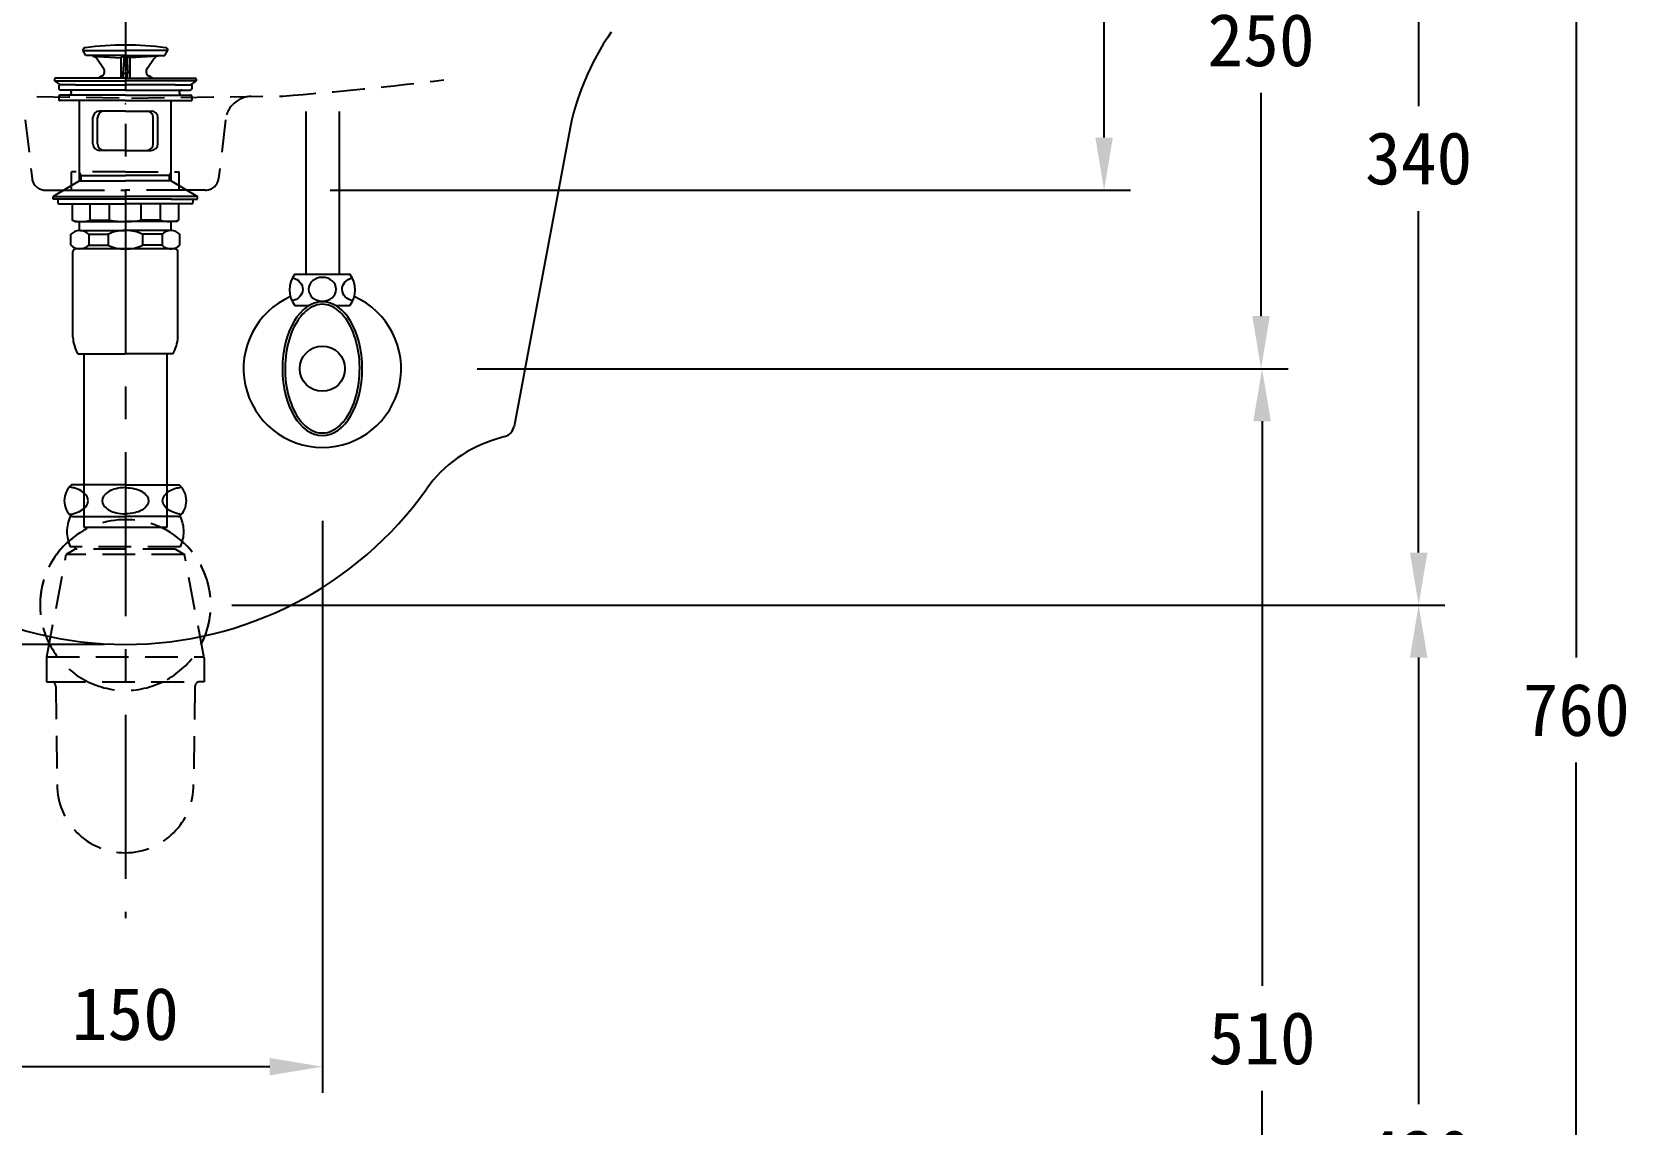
# Model space of a CAD drawing. Extents: x 0 to 3100, y 0 to 2100.
# Drawn here: x 1110 to 1720, y 461 to 877 of the extents above; entities that cross this region are included whole.
import ezdxf

# ---------------------------------------------------------------- set-up
doc = ezdxf.new("R2010")
doc.units = 0
doc.header["$LTSCALE"] = 50
doc.header["$MEASUREMENT"] = 0
doc.linetypes.add('CENTER', pattern=[2, 1.25, -0.25, 0.25, -0.25])
doc.linetypes.add('HIDDEN', pattern=[0.375, 0.25, -0.125])
doc.layers.get('0').update_dxf_attribs({"linetype": 'CONTINUOUS'})
doc.layers.get('DEFPOINTS').update_dxf_attribs({"linetype": 'CONTINUOUS'})
for name, color, linetype in [('1', 2, 'CENTER'), ('2', 2, 'HIDDEN'), ('3', 3, 'CONTINUOUS'), ('4', 4, 'CONTINUOUS'), ('6', 6, 'CONTINUOUS'), ('7', 7, 'CONTINUOUS')]:
    doc.layers.add(name, color=color, linetype=linetype)
doc.dimstyles.get("Standard").update_dxf_attribs({"dimtxt": 2.5, "dimasz": 2, "dimexe": 2, "dimexo": 1, "dimgap": 1.5, "dimtad": 1, "dimdec": 0, "dimlfac": 10, "dimrnd": 0.5, "dimzin": 0, "dimdsep": 46, "dimtxsty": 'Standard', "dimcen": 0, "dimclrt": 2, "dimadec": 0, "dimazin": 0, "dimtfac": 1, "dimtdec": 0, "dimtmove": 0, "dimatfit": 3, "dimfxl": 0, "dimtolj": 1, "dimtzin": 0, "dimarcsym": 0})

# ---------------------------------------------------------------- blocks, each defined once
blk = doc.blocks.new('*D40')
at = {"layer": '3', "color": 3, "lineweight": -2}
for p, q in [((1070.38, 691.34), (1070.38, 473.45)), ((1220.38, 691.34), (1220.38, 473.45)), ((1200.38, 483.45), (1090.38, 483.45))]:
    blk.add_line(p, q, dxfattribs=at)
at = {"layer": '3', "color": 3}
for points in [[(1090.38, 486.78), (1090.38, 480.12), (1070.38, 483.45)], [(1200.38, 486.78), (1200.38, 480.12), (1220.38, 483.45)]]:
    blk.add_solid(points, dxfattribs=at)
at = {"layer": 'DEFPOINTS', "color": 0}
for p in [(1070.38, 699.34), (1220.38, 699.34), (1070.38, 483.45)]:
    blk.add_point(p, dxfattribs=at)
at = {"layer": '3', "color": 2, "insert": (1145.38, 503.45), "char_height": 20, "attachment_point": 5}
blk.add_mtext('\\A1;150', dxfattribs=at)
blk = doc.blocks.new('*D41')
at = {"color": 3, "lineweight": -2}
for p, q in [((1185.88, 659.21), (1647.76, 659.21)), ((1637.76, 639.21), (1637.76, 469.21)), ((1637.76, 259.21), (1637.76, 429.21)), ((1453.38, 239.21), (1647.76, 239.21))]:
    blk.add_line(p, q, dxfattribs=at)
at = {"color": 3}
for points in [[(1634.43, 639.21), (1641.1, 639.21), (1637.76, 659.21)], [(1634.43, 259.21), (1641.1, 259.21), (1637.76, 239.21)]]:
    blk.add_solid(points, dxfattribs=at)
at = {"layer": 'DEFPOINTS', "color": 0}
for p in [(1177.88, 659.21), (1445.38, 239.21), (1637.76, 239.21)]:
    blk.add_point(p, dxfattribs=at)
at = {"color": 2, "insert": (1637.76, 449.21), "char_height": 20, "attachment_point": 5}
blk.add_mtext('\\A1;420', dxfattribs=at)
blk = doc.blocks.new('*D42')
at = {"color": 3, "lineweight": -2}
for p, q in [((1458, 999.21), (1707.76, 999.21)), ((1697.76, 979.21), (1697.76, 639.21)), ((1697.76, 259.21), (1697.76, 599.21)), ((1665.76, 239.21), (1707.76, 239.21))]:
    blk.add_line(p, q, dxfattribs=at)
at = {"color": 3}
for points in [[(1694.43, 979.21), (1701.1, 979.21), (1697.76, 999.21)], [(1694.43, 259.21), (1701.1, 259.21), (1697.76, 239.21)]]:
    blk.add_solid(points, dxfattribs=at)
at = {"layer": 'DEFPOINTS', "color": 0}
for p in [(1450, 999.21), (1657.76, 239.21), (1697.76, 239.21)]:
    blk.add_point(p, dxfattribs=at)
at = {"color": 2, "insert": (1697.76, 619.21), "char_height": 20, "attachment_point": 5}
blk.add_mtext('\\A1;760', dxfattribs=at)
blk = doc.blocks.new('*D43')
at = {"color": 3, "lineweight": -2}
for p, q in [((1418.95, 999.21), (1528, 999.21)), ((1518, 979.21), (1518, 928.21)), ((1518, 837.21), (1518, 888.21)), ((1223.38, 817.21), (1528, 817.21))]:
    blk.add_line(p, q, dxfattribs=at)
at = {"color": 3}
for points in [[(1514.66, 979.21), (1521.33, 979.21), (1518, 999.21)], [(1514.66, 837.21), (1521.33, 837.21), (1518, 817.21)]]:
    blk.add_solid(points, dxfattribs=at)
at = {"layer": 'DEFPOINTS', "color": 0}
for p in [(1410.95, 999.21), (1215.38, 817.21), (1518, 817.21)]:
    blk.add_point(p, dxfattribs=at)
at = {"color": 2, "insert": (1518, 908.21), "char_height": 20, "attachment_point": 5}
blk.add_mtext('\\A1;180', dxfattribs=at)
blk = doc.blocks.new('*D44')
at = {"color": 3, "lineweight": -2}
for p, q in [((1418.95, 999.21), (1587.76, 999.21)), ((1577.76, 979.21), (1577.76, 894.21)), ((1577.76, 769.21), (1577.76, 854.21)), ((1279.38, 749.21), (1587.76, 749.21))]:
    blk.add_line(p, q, dxfattribs=at)
at = {"color": 3}
for points in [[(1574.43, 979.21), (1581.1, 979.21), (1577.76, 999.21)], [(1574.43, 769.21), (1581.1, 769.21), (1577.76, 749.21)]]:
    blk.add_solid(points, dxfattribs=at)
at = {"layer": 'DEFPOINTS', "color": 0}
for p in [(1410.95, 999.21), (1271.38, 749.21), (1577.76, 749.21)]:
    blk.add_point(p, dxfattribs=at)
at = {"color": 2, "insert": (1577.76, 874.21), "char_height": 20, "attachment_point": 5}
blk.add_mtext('\\A1;250', dxfattribs=at)
blk = doc.blocks.new('*D45')
at = {"color": 3, "lineweight": -2}
for p, q in [((1468, 999.21), (1647.76, 999.21)), ((1637.76, 979.21), (1637.76, 849.21)), ((1637.76, 679.21), (1637.76, 809.21)), ((1185.88, 659.21), (1647.76, 659.21))]:
    blk.add_line(p, q, dxfattribs=at)
at = {"color": 3}
for points in [[(1634.43, 979.21), (1641.1, 979.21), (1637.76, 999.21)], [(1634.43, 679.21), (1641.1, 679.21), (1637.76, 659.21)]]:
    blk.add_solid(points, dxfattribs=at)
at = {"layer": 'DEFPOINTS', "color": 0}
for p in [(1460, 999.21), (1177.88, 659.21), (1637.76, 659.21)]:
    blk.add_point(p, dxfattribs=at)
at = {"color": 2, "insert": (1637.76, 829.21), "char_height": 20, "attachment_point": 5}
blk.add_mtext('\\A1;340', dxfattribs=at)
blk = doc.blocks.new('*D46')
at = {"color": 3, "lineweight": -2}
for p, q in [((992.38, 999.21), (718, 999.21)), ((728, 979.21), (728, 841.71)), ((728, 664.21), (728, 801.71)), ((1137.38, 644.21), (718, 644.21))]:
    blk.add_line(p, q, dxfattribs=at)
at = {"color": 3}
for points in [[(724.67, 979.21), (731.33, 979.21), (728, 999.21)], [(724.67, 664.21), (731.33, 664.21), (728, 644.21)]]:
    blk.add_solid(points, dxfattribs=at)
at = {"layer": 'DEFPOINTS', "color": 0}
for p in [(1000.38, 999.21), (728, 644.21), (1145.38, 644.21)]:
    blk.add_point(p, dxfattribs=at)
at = {"color": 2, "insert": (728, 821.71), "char_height": 20, "attachment_point": 5}
blk.add_mtext('\\A1;355', dxfattribs=at)
blk = doc.blocks.new('*D55')
at = {"color": 3, "lineweight": -2}
for p, q in [((1279.38, 749.21), (1588.14, 749.21)), ((1578.14, 729.21), (1578.14, 514.21)), ((1578.14, 259.21), (1578.14, 474.21)), ((1322.57, 239.21), (1588.14, 239.21))]:
    blk.add_line(p, q, dxfattribs=at)
at = {"color": 3}
for points in [[(1574.8, 729.21), (1581.47, 729.21), (1578.14, 749.21)], [(1574.8, 259.21), (1581.47, 259.21), (1578.14, 239.21)]]:
    blk.add_solid(points, dxfattribs=at)
at = {"layer": 'DEFPOINTS', "color": 0}
for p in [(1271.38, 749.21), (1314.57, 239.21), (1578.14, 239.21)]:
    blk.add_point(p, dxfattribs=at)
at = {"color": 2, "insert": (1578.14, 494.21), "char_height": 20, "attachment_point": 5}
blk.add_mtext('\\A1;510', dxfattribs=at)

msp = doc.modelspace()

# ---------------------------------------------------------------- linework, layer by layer
for p, q in [((1314.29823, 838.9013), (1299.95707, 762.4271)), ((1299.95707, 762.4271), (1293.3545, 727.21892)), ((1289.85968, 723.34624), (1286.59916, 722.38085))]:
    msp.add_line(p, q)
at = {"color": 4, "linetype": 'HIDDEN'}
for p, q in [((1115.47574, 639.52287), (1122.88081, 678.52287)), ((1126.28081, 680.52287), (1122.88081, 678.52287)), ((1167.88081, 678.52287), (1122.88081, 678.52287)), ((1166.38081, 681.42594), (1124.38081, 681.42594)), ((1126.28081, 680.52287), (1126.28081, 681.42594)), ((1164.48081, 680.52287), (1126.28081, 680.52287)), ((1164.48081, 680.52287), (1167.88081, 678.52287)), ((1175.38081, 639.02287), (1167.88081, 678.52287)), ((1115.38081, 639.52287), (1115.38081, 630.02287)), ((1115.38081, 639.52287), (1175.28587, 639.52287)), ((1175.38081, 639.02287), (1175.38081, 630.02287)), ((1115.38081, 630.02287), (1117.75259, 630.02287)), ((1117.75259, 630.02287), (1173.38081, 630.02287)), ((1175.38081, 630.02287), (1173.38081, 630.02287)), ((1118.88081, 628.22287), (1119.38081, 590.92594)), ((1171.88081, 628.08637), (1171.38081, 590.92594))]:
    msp.add_line(p, q, dxfattribs=at)
for centre, radius, start, end in [((1412.58493, 820.46965), 100, 145.32065603, 169.37871823), ((1288.44017, 728.14051), 5, 286.49322591, 349.37871823), ((1300.79426, 674.43819), 50, 106.49322591, 144.60532854), ((1145.38081, 784.86303), 140.64886, 215.39467146, 270), ((1145.38081, 784.86303), 140.64886, 270, 324.60532854)]:
    msp.add_arc(centre, radius, start, end)
for centre, radius, start, end in [((1136.98081, 687.17594), 13.85, 155.47045254, 204.52954746), ((1153.78081, 687.17594), 13.85, 335.47045254, 24.52954746), ((1116.88081, 628.22287), 2, 0, 64.15806724), ((1173.88081, 628.08637), 2, 104.47751219, 180), ((1145.38081, 590.92594), 26, 180, 0)]:
    msp.add_arc(centre, radius, start, end, dxfattribs=at)
at = {"layer": '1', "color": 1}
msp.add_line((1145.38081, 1017.46417), (1145.38081, 540), dxfattribs=at)
at = {"layer": '2'}
for p, q in [((1142.9831, 852.23037), (1085.37169, 853.0091)), ((1147.77852, 852.23037), (1205.38992, 853.0091)), ((1107.24472, 844.00925), (1109.86364, 821.63294)), ((1183.51689, 844.00925), (1180.89798, 821.63294)), ((1145.38081, 824.21417), (1124.88081, 824.21417)), ((1124.88081, 817.21417), (1124.88081, 824.21417)), ((1145.38081, 824.21417), (1165.88081, 824.21417)), ((1165.88081, 817.21417), (1165.88081, 824.21417)), ((1114.82974, 817.21417), (1124.88081, 817.21417)), ((1124.88081, 817.21417), (1145.38081, 817.21417)), ((1165.88081, 817.21417), (1145.38081, 817.21417)), ((1175.93188, 817.21417), (1165.88081, 817.21417))]:
    msp.add_line(p, q, dxfattribs=at)
for centre, radius, start, end in [((1092.72479, 2281.45632), 1432.88342, 274.50972267, 276.97194507), ((1193.4491, 842.84679), 10, 90.77441771, 173.32449695), ((1114.82974, 822.21417), 5, 186.67550305, 270), ((1175.93188, 822.21417), 5, 270, 353.32449695)]:
    msp.add_arc(centre, radius, start, end, dxfattribs=at)
at = {"layer": '3'}
for p, q in [((1130.38081, 868.40858), (1129.14949, 870.54129)), ((1129.26603, 870.33943), (1145.38081, 870.33943)), ((1145.38081, 868.40858), (1130.38081, 868.40858)), ((1132.89608, 868.22428), (1143.63081, 867.52291)), ((1137.10615, 863.52928), (1134.38794, 867.38225)), ((1145.38081, 868.40858), (1143.63081, 867.52291)), ((1143.63081, 867.52291), (1143.63081, 859.80858)), ((1144.86313, 868.14658), (1144.43081, 861.7387)), ((1161.49559, 870.33943), (1145.38081, 870.33943)), ((1145.38081, 868.40858), (1160.38081, 868.40858)), ((1145.38081, 868.40858), (1147.13081, 867.52291)), ((1145.89848, 868.14658), (1146.33081, 861.7387)), ((1157.86553, 868.22428), (1147.13081, 867.52291)), ((1147.13081, 867.52291), (1147.13081, 859.80858)), ((1153.65547, 863.52928), (1156.37367, 867.38225)), ((1160.38081, 868.40858), (1161.61213, 870.54129)), ((1144.63391, 859.80858), (1144.43081, 861.7629)), ((1144.43081, 861.7629), (1145.38081, 861.7629)), ((1146.33081, 861.7629), (1145.38081, 861.7629)), ((1146.12771, 859.80858), (1146.33081, 861.7629)), ((1118.38081, 859.40858), (1118.38081, 858.80858)), ((1118.38081, 858.80858), (1145.38081, 858.80858)), ((1118.38081, 858.80858), (1120.52303, 857.30858)), ((1128.08081, 859.80858), (1118.78081, 859.80858)), ((1120.07897, 857.10858), (1120.07897, 855.80858)), ((1126.38081, 857.30858), (1120.27897, 857.30858)), ((1145.38081, 855.30858), (1120.57897, 855.30858)), ((1126.38081, 857.30858), (1145.38081, 857.30858)), ((1145.38081, 859.80858), (1128.08081, 859.80858)), ((1135.02438, 859.80858), (1136.4719, 860.6443)), ((1145.38081, 859.80858), (1162.68081, 859.80858)), ((1172.38081, 858.80858), (1145.38081, 858.80858)), ((1164.38081, 857.30858), (1145.38081, 857.30858)), ((1145.38081, 855.30858), (1170.18264, 855.30858)), ((1155.73723, 859.80858), (1154.28971, 860.6443)), ((1162.68081, 859.80858), (1171.98081, 859.80858)), ((1164.38081, 857.30858), (1170.48264, 857.30858)), ((1172.38081, 858.80858), (1170.23859, 857.30858)), ((1170.68264, 857.10858), (1170.68264, 855.80858)), ((1172.38081, 859.40858), (1172.38081, 858.80858)), ((1120.07897, 852.80858), (1120.07897, 851.50858)), ((1145.38081, 851.30858), (1120.27897, 851.30858)), ((1145.38081, 853.30858), (1120.57897, 853.30858)), ((1127.88081, 820.71417), (1127.88081, 851.30858)), ((1145.38081, 853.30858), (1170.18264, 853.30858)), ((1145.38081, 851.30858), (1170.48264, 851.30858)), ((1162.88081, 820.71417), (1162.88081, 851.30858)), ((1170.68264, 852.80858), (1170.68264, 851.50858)), ((1133.00644, 834.80858), (1133.00644, 844.80858)), ((1134.77421, 834.80858), (1134.77421, 844.80858)), ((1145.38081, 847.30858), (1135.50644, 847.30858)), ((1145.38081, 847.30858), (1155.25518, 847.30858)), ((1155.98741, 834.80858), (1155.98741, 844.80858)), ((1157.75518, 834.80858), (1157.75518, 844.80858)), ((1145.38081, 832.30858), (1135.50644, 832.30858)), ((1145.38081, 832.30858), (1155.25518, 832.30858)), ((1127.88081, 820.71417), (1117.88081, 814.71417)), ((1128.58081, 822.80858), (1127.88081, 824.02101)), ((1127.88081, 822.80858), (1145.38081, 822.80858)), ((1127.88081, 820.71417), (1145.38081, 820.71417)), ((1128.58081, 820.71417), (1128.58081, 822.80858)), ((1162.88081, 822.80858), (1145.38081, 822.80858)), ((1162.88081, 820.71417), (1145.38081, 820.71417)), ((1162.18081, 822.80858), (1162.88081, 824.02101)), ((1162.18081, 820.71417), (1162.18081, 822.80858)), ((1162.88081, 820.71417), (1172.88081, 814.71417)), ((1117.88081, 814.71417), (1145.38081, 814.71417)), ((1117.88081, 813.71417), (1117.88081, 814.71417)), ((1127.88081, 813.71417), (1117.88081, 813.71417)), ((1119.68868, 813.71417), (1119.68868, 812.41417)), ((1162.88081, 813.71417), (1127.88081, 813.71417)), ((1172.88081, 814.71417), (1145.38081, 814.71417)), ((1162.88081, 813.71417), (1172.88081, 813.71417)), ((1171.07294, 813.71417), (1171.07294, 812.41417)), ((1172.88081, 813.71417), (1172.88081, 814.71417)), ((1120.18868, 811.91417), (1125.18868, 811.91417)), ((1125.18868, 811.91417), (1145.38081, 811.91417)), ((1125.18868, 811.91417), (1125.18868, 805.79152)), ((1131.96346, 805.79152), (1131.96346, 811.91417)), ((1139.36412, 805.79152), (1139.36412, 811.91417)), ((1165.57294, 811.91417), (1145.38081, 811.91417)), ((1151.39749, 805.79152), (1151.39749, 811.91417)), ((1158.79815, 805.79152), (1158.79815, 811.91417)), ((1165.57294, 811.91417), (1165.57294, 805.79152)), ((1170.57294, 811.91417), (1165.57294, 811.91417)), ((1124.63711, 796.25195), (1124.63711, 800.3652)), ((1126.18868, 805.21417), (1125.18868, 805.79152)), ((1126.18868, 805.21417), (1127.58868, 805.21417)), ((1127.58868, 805.21417), (1145.38081, 805.21417)), ((1127.88081, 801.80293), (1127.88081, 805.21417)), ((1128.0245, 801.80858), (1145.13711, 801.80858)), ((1131.41189, 800.3652), (1138.81256, 800.3652)), ((1131.41189, 800.3652), (1131.41189, 796.25195)), ((1131.96346, 805.79152), (1139.36412, 805.79152)), ((1138.81256, 800.3652), (1138.81256, 796.25195)), ((1163.17294, 805.21417), (1145.38081, 805.21417)), ((1162.73711, 801.80858), (1145.6245, 801.80858)), ((1158.79815, 805.79152), (1151.39749, 805.79152)), ((1151.94906, 800.3652), (1151.94906, 796.25195)), ((1159.34972, 800.3652), (1151.94906, 800.3652)), ((1159.34972, 800.3652), (1159.34972, 796.25195)), ((1162.88081, 801.80293), (1162.88081, 805.21417)), ((1164.57294, 805.21417), (1163.17294, 805.21417)), ((1164.57294, 805.21417), (1165.57294, 805.79152)), ((1166.1245, 796.25195), (1166.1245, 800.3652)), ((1125.38081, 761.20623), (1125.38081, 793.80858)), ((1145.38081, 794.80858), (1126.38081, 794.80858)), ((1131.41189, 796.25195), (1138.81256, 796.25195)), ((1162.73711, 794.80858), (1145.38081, 794.80858)), ((1159.34972, 796.25195), (1151.94906, 796.25195)), ((1162.18081, 794.80858), (1162.73711, 794.80858)), ((1162.73711, 794.80858), (1163.13711, 794.80858)), ((1164.38081, 794.80858), (1162.88081, 794.80858)), ((1165.38081, 761.20623), (1165.38081, 793.80858)), ((1165.38081, 788.44434), (1165.38081, 793.80858)), ((1127.38081, 754.80858), (1145.38081, 754.80858)), ((1129.50581, 754.80858), (1129.50581, 688.80858)), ((1163.3808, 754.80858), (1145.38081, 754.80858)), ((1161.25581, 688.80858), (1161.25581, 754.80858)), ((1129.50581, 688.80858), (1161.25581, 688.80858))]:
    msp.add_line(p, q, dxfattribs=at)
for centre, radius, start, end in [((1130.23081, 870.33943), 1.1, 97.32041367, 169.42619898), ((1145.38081, 752.40858), 120, 90, 97.32041367), ((1132.7537, 866.22932), 2, 35.20232507, 86.26180949), ((1145.38081, 752.40858), 120, 82.67958633, 90), ((1158.00792, 866.22932), 2, 93.73819051, 144.79767493), ((1160.53081, 870.33943), 1.1, 10.57380102, 82.67958633), ((1135.4719, 862.37635), 2, 300, 35.20232507), ((1155.28971, 862.37635), 2, 144.79767493, 240), ((1118.78081, 859.40858), 0.4, 90, 180), ((1120.27897, 857.10858), 0.2, 90, 180), ((1120.57897, 855.80858), 0.5, 180, 270), ((1123.88081, 854.30858), 1, 270, 90), ((1166.88081, 854.30858), 1, 90, 270), ((1170.18264, 855.80858), 0.5, 270, 0), ((1170.48264, 857.10858), 0.2, 0, 90), ((1171.98081, 859.40858), 0.4, 0, 90), ((1120.57897, 852.80858), 0.5, 90, 180), ((1120.27897, 851.50858), 0.2, 180, 270), ((1170.18264, 852.80858), 0.5, 0, 90), ((1170.48264, 851.50858), 0.2, 270, 0), ((1135.50644, 844.80858), 2.5, 90, 180), ((1137.27421, 844.80858), 2.5, 90, 180), ((1153.48741, 844.80858), 2.5, 0, 90), ((1155.25518, 844.80858), 2.5, 0, 90), ((1135.50644, 834.80858), 2.5, 180, 270), ((1137.27421, 834.80858), 2.5, 180, 270), ((1153.48741, 834.80858), 2.5, 270, 0), ((1155.25518, 834.80858), 2.5, 270, 0), ((1120.18868, 812.41417), 0.5, 180, 270), ((1170.57294, 812.41417), 0.5, 270, 0), ((1128.0245, 797.10078), 4.70435, 43.94093732, 136.05906268), ((1128.57607, 815.39338), 10.18185, 250.56792502, 289.43207498), ((1144.91492, 788.2041), 13.60629, 89.06429532, 116.64718661), ((1145.18867, 834.6665), 29.45658, 258.59556617, 270.3737354), ((1145.57295, 834.6665), 29.45658, 269.6262646, 281.40443383), ((1145.8467, 788.2041), 13.60629, 63.35281339, 90.93570468), ((1162.18555, 815.39338), 10.18185, 250.56792502, 289.43207498), ((1162.73711, 797.10078), 4.70435, 43.94093732, 136.05906268), ((1128.0245, 799.51638), 4.70435, 223.94093732, 316.05906268), ((1126.38081, 793.80858), 1, 90, 180), ((1144.91492, 808.41305), 13.60629, 243.35281339, 270.93570468), ((1145.8467, 808.41305), 13.60629, 269.06429532, 296.64718661), ((1162.73711, 799.51638), 4.70435, 223.94093732, 316.05906268), ((1164.38081, 793.80858), 1, 0, 90), ((1138.36921, 761.75516), 13, 182.42004342, 212.30000816), ((1152.3924, 761.75516), 13, 327.69999184, 357.57995658)]:
    msp.add_arc(centre, radius, start, end, dxfattribs=at)
at = {"layer": '4'}
for p, q in [((1129.13081, 704.92594), (1124.8393, 704.92594)), ((1145.38081, 704.92594), (1129.13081, 704.92594)), ((1145.38081, 704.92594), (1161.63081, 704.92594)), ((1161.63081, 704.92594), (1165.92231, 704.92594)), ((1125.23081, 692.92594), (1124.8393, 692.92594)), ((1125.23081, 692.92594), (1145.38081, 692.92594)), ((1125.23081, 692.92594), (1145.38081, 692.92594)), ((1165.53081, 692.92594), (1145.38081, 692.92594)), ((1165.53081, 692.92594), (1145.38081, 692.92594)), ((1165.53081, 692.92594), (1165.92231, 692.92594)), ((1125.23081, 684.25294), (1124.8393, 684.25294))]:
    msp.add_line(p, q, dxfattribs=at)
for points in [[(1131.18598, 698.92594, 0.15521739), (1130.59548, 700.78227, 0.106747244), (1128.53378, 702.67294, 0.07304301), (1125.76392, 703.79096, 0.028511088), (1124.03516, 704.10697, 0.05952259)], [(1145.38081, 703.92594, 0.057537424), (1141.82326, 703.5152, 0.071219107), (1139.12331, 702.46147, 0.106373365), (1137.10051, 700.66488, 0.159482965)], [(1145.38081, 703.92594, -0.057537424), (1148.93835, 703.5152, -0.071219107), (1151.6383, 702.46147, -0.106373365), (1153.6611, 700.66488, -0.159482965)], [(1159.57564, 698.92594, -0.15521739), (1160.16613, 700.78227, -0.106747244), (1162.22783, 702.67294, -0.07304301), (1164.9977, 703.79096, -0.028511088), (1166.72645, 704.10697, -0.05952259)], [(1124.03516, 693.74491, 0.028511088), (1125.76392, 694.06092, 0.07304301), (1128.53378, 695.17894, 0.106747244), (1130.59548, 697.06962, 0.15521739), (1131.18598, 698.92594, 0.15521739)], [(1137.10051, 700.66488, 0.327290453), (1137.10051, 697.18701, 0.106373385), (1139.12331, 695.39041, 0.071219107), (1141.82326, 694.33668, 0.057537424), (1145.38081, 693.92594, 0.057537424)], [(1153.66111, 700.66488, -0.327290453), (1153.66111, 697.18701, -0.106373385), (1151.6383, 695.39041, -0.071219107), (1148.93835, 694.33668, -0.057537424), (1145.38081, 693.92594, -0.057537424)], [(1166.72645, 693.74491, -0.028511088), (1164.9977, 694.06092, -0.07304301), (1162.22783, 695.17894, -0.106747244), (1160.16613, 697.06962, -0.15521739), (1159.57564, 698.92594, -0.15521739)]]:
    msp.add_lwpolyline(points, format="xyb", dxfattribs=at)
for centre, start, end in [((1130.13081, 698.92594), 131.40962211, 228.59037789), ((1160.63081, 698.92594), 311.40962211, 48.59037789)]:
    msp.add_arc(centre, 8, start, end, dxfattribs=at)
at = {"layer": '4', "linetype": 'HIDDEN'}
for start, end in [(50.55292077, 129.44707923), (129.44707923, 240.76048697), (299.23951303, 50.55292077), (131.52642228, 206.97164374), (333.02835626, 48.47357772), (240.76048697, 299.23951303)]:
    msp.add_arc((1145.38081, 659.21417), 32.5, start, end, dxfattribs=at)
at = {"layer": '6'}
for p, q in [((1214.03081, 847.09905), (1214.03081, 785.21417)), ((1226.73081, 847.11801), (1226.73081, 785.21417)), ((1209.88081, 785.21417), (1214.03081, 785.21417)), ((1214.03081, 785.21417), (1230.88081, 785.21417)), ((1209.88081, 773.21417), (1215.24061, 773.21417)), ((1225.521, 773.21417), (1230.88081, 773.21417))]:
    msp.add_line(p, q, dxfattribs=at)
msp.add_circle((1220.38081, 749.21417), 8.61509, dxfattribs=at)
for centre, radius, start, end in [((1217.88081, 779.21417), 10, 143.13010235, 216.86989765), ((1222.88081, 779.21417), 10, 323.13010235, 36.86989765), ((1220.38081, 749.21417), 30, 113.91725115, 66.08274885)]:
    msp.add_arc(centre, radius, start, end, dxfattribs=at)
at = {"layer": '6', "extrusion": (0, 0, -1)}
for centre, major_axis, start_param, end_param in [((1207.69813, 779.44175), (-5.22946, 0), 1.82411945, 4.498970222), ((1233.15407, 779.44175), (5.22946, 0), 1.800504354, 4.443057795)]:
    msp.add_ellipse(centre, major_axis=major_axis, ratio=0.866391406, start_param=start_param, end_param=end_param, dxfattribs=at)
for centre, major_axis, ratio in [((1220.38081, 779.44175), (-5.22946, 0), 0.866391406), ((1220.38081, 749.21417), (0, 25.5), 0.596528766)]:
    msp.add_ellipse(centre, major_axis=major_axis, ratio=ratio, dxfattribs=at)
at = {"layer": '6'}
msp.add_open_spline([(1220.38081, 773.71417), (1222.4612, 773.71417), (1224.56095, 772.90506), (1228.45718, 769.66001), (1230.2294, 767.21988), (1232.95525, 761.19117), (1233.90692, 757.61176), (1234.75732, 750.09662), (1234.65599, 746.16688), (1233.4241, 738.80947), (1232.29361, 735.38793), (1229.28118, 729.79872), (1227.40331, 727.64149), (1223.39816, 724.99915), (1221.29265, 724.49757), (1217.13715, 725.09937), (1215.0554, 726.22222), (1211.30419, 730.05422), (1209.65546, 732.75833), (1207.24107, 739.1797), (1206.47629, 742.88895), (1206.01462, 750.50338), (1206.31777, 754.40265), (1207.92061, 761.54506), (1209.22017, 764.78177), (1212.49106, 769.88856), (1214.45478, 771.74732), (1217.7725, 773.39949), (1219.07801, 773.71417), (1220.38081, 773.71417)], degree=3, knots=[0, 0, 0, 0, 0.461109739, 0.461109739, 0.922219478, 0.922219478, 1.383329216, 1.383329216, 1.844438955, 1.844438955, 2.305548694, 2.305548694, 2.766658433, 2.766658433, 3.227768172, 3.227768172, 3.688877911, 3.688877911, 4.149987649, 4.149987649, 4.611097388, 4.611097388, 5.072207127, 5.072207127, 5.533316866, 5.533316866, 5.994426605, 5.994426605, 6.283185307, 6.283185307, 6.283185307, 6.283185307], dxfattribs=at)
at = {"layer": '7', "extrusion": (0, 1, 0)}
for p, q in [((1145.38081, 850.05418, -14.18423), (1145.38081, 850.05418, 445.81577)), ((1145.38081, 850.05418, 445.81577), (1145.38081, 850.05418, -14.18423)), ((1145.38081, 850.05418, -14.18423), (1145.38081, 850.05418, 445.81577)), ((1145.38081, 850.05418, 445.81577), (1145.38081, 850.05418, -14.18423)), ((1145.38081, 850.05416, -14.18423), (1145.38081, 850.05418, -14.18423)), ((1145.38081, 850.05418, -14.18423), (1145.38081, 850.05416, -14.18423)), ((1145.38081, 850.05416, -14.18423), (1145.38081, 850.05418, -14.18423)), ((1145.38081, 850.05418, -14.18423), (1145.38081, 850.05416, -14.18423)), ((1145.38081, 850.05418, 445.81577), (1145.38081, 850.0541, 445.81577)), ((1145.38081, 850.0541, 445.81577), (1145.38081, 850.05418, 445.81577)), ((1145.38081, 850.05418, 445.81577), (1145.38081, 850.0541, 445.81577)), ((1145.38081, 850.0541, 445.81577), (1145.38081, 850.05418, 445.81577)), ((1145.38081, 850.05416, 20), (1145.38081, 850.05416, 0)), ((1145.38081, 850.05416, 20), (1145.38081, 850.05416, 0)), ((1145.38081, 850.05416, 20), (1145.38081, 850.05416, 0)), ((1145.38081, 850.05416, 20), (1145.38081, 850.05416, 0)), ((1145.38081, 850.05416, 0), (1145.38081, 850.05416, -14.18423)), ((1145.38081, 850.05416, 0), (1145.38081, 850.05416, -14.18423)), ((1145.38081, 850.05416, 0), (1145.38081, 850.05416, -14.18423)), ((1145.38081, 850.05416, 0), (1145.38081, 850.05416, -14.18423)), ((1145.38081, 850.0541, 410.50779), (1145.38081, 850.0541, 445.81577)), ((1145.38081, 850.0541, 410.50779), (1145.38081, 850.0541, 445.81577))]:
    msp.add_line(p, q, dxfattribs=at)
at = {"layer": '7'}
for points, degree in [([(1145.38081, 850.05418, 0.00174), (1145.38081, 850.05418)], 1), ([(1145.38081, 850.05418, 0.00174), (1145.38081, 850.05418)], 1), ([(1145.38081, 850.05418, 0.00174), (1145.38081, 850.05418)], 1), ([(1145.38081, 850.05418, 0.00174), (1145.38081, 850.05418)], 1), ([(1145.38081, 850.05416, -14.18423), (1145.38081, 850.05416, -9.45618), (1145.38081, 850.05416, -4.7281), (1145.38081, 850.05416, 0)], 3), ([(1145.38081, 850.05416, -14.18423), (1145.38081, 850.05416, -9.45618), (1145.38081, 850.05416, -4.7281), (1145.38081, 850.05416, 0)], 3), ([(1145.38081, 850.05416, -14.18423), (1145.38081, 850.05416, -9.45618), (1145.38081, 850.05416, -4.7281), (1145.38081, 850.05416, 0)], 3), ([(1145.38081, 850.05416, -14.18423), (1145.38081, 850.05416, -9.45618), (1145.38081, 850.05416, -4.7281), (1145.38081, 850.05416, 0)], 3)]:
    msp.add_open_spline(points, degree=degree, dxfattribs=at)
for points, knots in [([(1145.38081, 850.05416, 381.33422), (1145.38081, 850.05416, 320.01361), (1145.38081, 850.05416, 258.68925), (1145.38081, 850.05416, 138.24222), (1145.38081, 850.05416, 79.11951), (1145.38081, 850.05416, 20)], [0, 0, 0, 0, 0.509143811, 0.509143811, 1, 1, 1, 1]), ([(1145.38081, 850.05416, 381.33422), (1145.38081, 850.05416, 320.01361), (1145.38081, 850.05416, 258.68925), (1145.38081, 850.05416, 138.24222), (1145.38081, 850.05416, 79.11951), (1145.38081, 850.05416, 20)], [0, 0, 0, 0, 0.509143811, 0.509143811, 1, 1, 1, 1]), ([(1145.38081, 850.05416, 381.33422), (1145.38081, 850.05416, 320.01361), (1145.38081, 850.05416, 258.68925), (1145.38081, 850.05416, 138.24222), (1145.38081, 850.05416, 79.11951), (1145.38081, 850.05416, 20)], [0, 0, 0, 0, 0.509143811, 0.509143811, 1, 1, 1, 1]), ([(1145.38081, 850.05416, 381.33422), (1145.38081, 850.05416, 320.01361), (1145.38081, 850.05416, 258.68925), (1145.38081, 850.05416, 138.24222), (1145.38081, 850.05416, 79.11951), (1145.38081, 850.05416, 20)], [0, 0, 0, 0, 0.509143811, 0.509143811, 1, 1, 1, 1]), ([(1145.38081, 850.0541, 410.50779), (1145.38081, 850.05411, 410.50773), (1145.38081, 850.05412, 410.6027), (1145.38081, 850.05414, 410.9845), (1145.38081, 850.05415, 411.24941), (1145.38081, 850.05416, 411.56248)], [0, 0, 0, 0, 0.535586593, 0.535586593, 1, 1, 1, 1]), ([(1145.38081, 850.0541, 410.50779), (1145.38081, 850.05411, 410.50773), (1145.38081, 850.05412, 410.6027), (1145.38081, 850.05414, 410.9845), (1145.38081, 850.05415, 411.24941), (1145.38081, 850.05416, 411.56248)], [0, 0, 0, 0, 0.535586593, 0.535586593, 1, 1, 1, 1]), ([(1145.38081, 850.0541, 410.50779), (1145.38081, 850.05411, 410.50773), (1145.38081, 850.05412, 410.6027), (1145.38081, 850.05414, 410.9845), (1145.38081, 850.05415, 411.24941), (1145.38081, 850.05416, 411.56248)], [0, 0, 0, 0, 0.535586593, 0.535586593, 1, 1, 1, 1]), ([(1145.38081, 850.0541, 410.50779), (1145.38081, 850.05411, 410.50773), (1145.38081, 850.05412, 410.6027), (1145.38081, 850.05414, 410.9845), (1145.38081, 850.05415, 411.24941), (1145.38081, 850.05416, 411.56248)], [0, 0, 0, 0, 0.535586593, 0.535586593, 1, 1, 1, 1]), ([(1145.38081, 850.05416, 381.33422), (1145.38081, 850.05416, 385.33847), (1145.38081, 850.05416, 389.32655), (1145.38081, 850.05416, 396.64109), (1145.38081, 850.05416, 400.03232), (1145.38081, 850.05416, 405.621), (1145.38081, 850.05416, 407.86239), (1145.38081, 850.05416, 410.85369), (1145.38081, 850.05416, 411.60554), (1145.38081, 850.05416, 411.56248)], [0, 0, 0, 0, 0.25, 0.25, 0.5, 0.5, 0.75, 0.75, 1, 1, 1, 1]), ([(1145.38081, 850.05416, 381.33422), (1145.38081, 850.05416, 385.33847), (1145.38081, 850.05416, 389.32655), (1145.38081, 850.05416, 396.64109), (1145.38081, 850.05416, 400.03232), (1145.38081, 850.05416, 405.621), (1145.38081, 850.05416, 407.86239), (1145.38081, 850.05416, 410.85369), (1145.38081, 850.05416, 411.60554), (1145.38081, 850.05416, 411.56248)], [0, 0, 0, 0, 0.25, 0.25, 0.5, 0.5, 0.75, 0.75, 1, 1, 1, 1]), ([(1145.38081, 850.05416, 381.33422), (1145.38081, 850.05416, 385.33847), (1145.38081, 850.05416, 389.32655), (1145.38081, 850.05416, 396.64109), (1145.38081, 850.05416, 400.03232), (1145.38081, 850.05416, 405.621), (1145.38081, 850.05416, 407.86239), (1145.38081, 850.05416, 410.85369), (1145.38081, 850.05416, 411.60554), (1145.38081, 850.05416, 411.56248)], [0, 0, 0, 0, 0.25, 0.25, 0.5, 0.5, 0.75, 0.75, 1, 1, 1, 1]), ([(1145.38081, 850.05416, 381.33422), (1145.38081, 850.05416, 385.33847), (1145.38081, 850.05416, 389.32655), (1145.38081, 850.05416, 396.64109), (1145.38081, 850.05416, 400.03232), (1145.38081, 850.05416, 405.621), (1145.38081, 850.05416, 407.86239), (1145.38081, 850.05416, 410.85369), (1145.38081, 850.05416, 411.60554), (1145.38081, 850.05416, 411.56248)], [0, 0, 0, 0, 0.25, 0.25, 0.5, 0.5, 0.75, 0.75, 1, 1, 1, 1])]:
    msp.add_open_spline(points, degree=3, knots=knots, dxfattribs=at)

# ---------------------------------------------------------------- dimensions: what is measured, and where the dimension line sits
for base, p1, p2, picture, middle in [((728.00137, 644.21417), (1000.37838, 999.21417), (1145.38081, 644.21417), '*D46', (728.00137, 821.71417)), ((1637.76397, 659.21417), (1460, 999.21417), (1177.88081, 659.21417), '*D45', (1637.76397, 829.21417)), ((1577.76397, 749.21417), (1410.95127, 999.21417), (1271.38081, 749.21417), '*D44', (1577.76397, 874.21417)), ((1697.76397, 239.21417), (1450, 999.21417), (1657.76397, 239.21417), '*D42', (1697.76397, 619.21417)), ((1578.13761, 239.21417), (1271.38081, 749.21417), (1314.5747, 239.21417), '*D55', (1578.13761, 494.21417)), ((1637.76397, 239.21417), (1177.88081, 659.21417), (1445.38081, 239.21417), '*D41', (1637.76397, 449.21417))]:
    dim = msp.add_linear_dim(base=base, p1=p1, p2=p2, angle=90, dimstyle='Standard', override={"dimtxt": 20, "dimasz": 20, "dimexe": 10, "dimexo": 8, "dimgap": 10, "dimtih": 1, "dimtoh": 1, "dimlfac": 1, "dimzin": 8, "dimclrd": 3, "dimclre": 3, "dimtdec": 4, "dimarcsym": 1})
    dim.commit()
    dim.dimension.update_dxf_attribs({"geometry": picture, "text_midpoint": middle})
dim = msp.add_linear_dim(base=(1517.99774, 817.21417), p1=(1410.95127, 999.21417), p2=(1215.38081, 817.21417), angle=90, text='180', dimstyle='Standard', override={"dimtxt": 20, "dimasz": 20, "dimexe": 10, "dimexo": 8, "dimgap": 10, "dimtih": 1, "dimtoh": 1, "dimlfac": 1, "dimzin": 8, "dimclrd": 3, "dimclre": 3, "dimtdec": 4, "dimarcsym": 1})
dim.commit()
dim.dimension.update_dxf_attribs({"geometry": '*D43', "text_midpoint": (1517.99774, 908.21417)})
at = {"layer": '3'}
dim = msp.add_linear_dim(base=(1070.38081, 483.45042), p1=(1220.38081, 699.33917), p2=(1070.38081, 699.33917), dimstyle='Standard', override={"dimtxt": 20, "dimasz": 20, "dimexe": 10, "dimexo": 8, "dimgap": 10, "dimdec": 4, "dimlfac": 1, "dimzin": 8, "dimclrd": 3, "dimclre": 3, "dimtdec": 4}, dxfattribs=at)
dim.commit()
dim.dimension.update_dxf_attribs({"geometry": '*D40', "text_midpoint": (1145.38081, 503.45042)})

doc.saveas('drawing.dxf')
